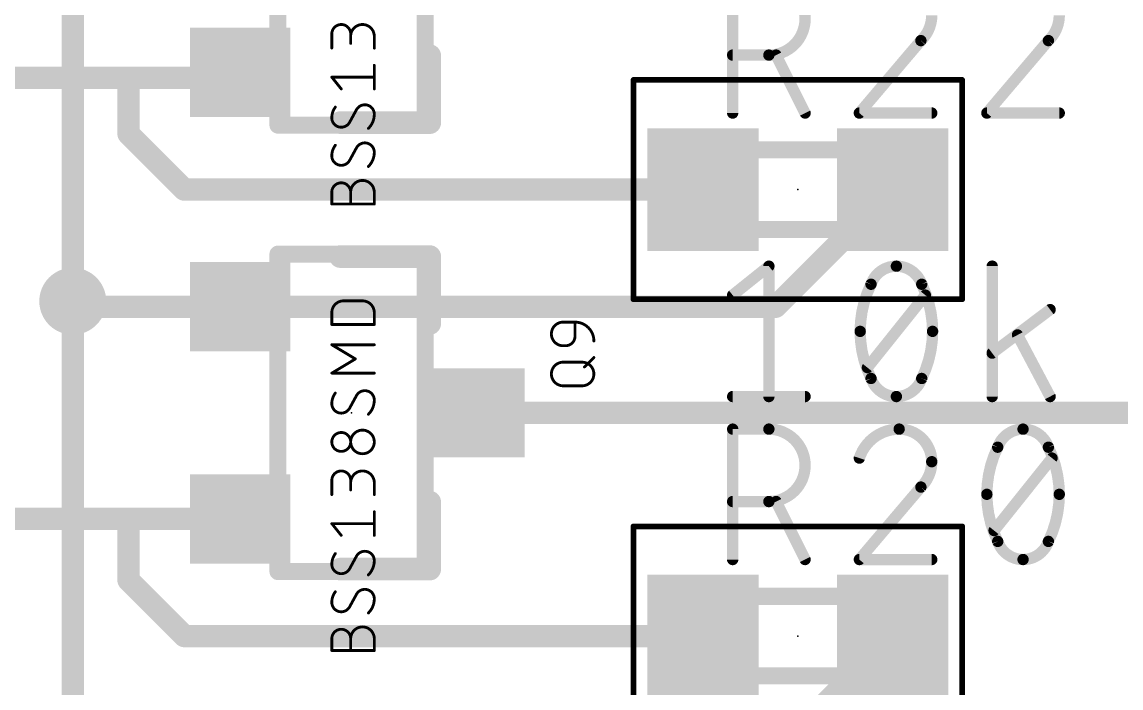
# Model space of a CAD drawing. Extents: x 0 to 132, y 0 to 57.
# Drawn here: x 41.04 to 50.9, y 11.03 to 17 of the extents above; entities that cross this region are included whole.
import ezdxf

# ---------------------------------------------------------------- set-up
doc = ezdxf.new("R2010")
doc.units = 0
for name, color, linetype in [('1', 22, 'CONTINUOUS'), ('16', 175, 'CONTINUOUS'), ('18', 82, 'CONTINUOUS'), ('21', 253, 'CONTINUOUS'), ('23', 7, 'CONTINUOUS'), ('25', 253, 'CONTINUOUS'), ('27', 253, 'CONTINUOUS'), ('39', 22, 'CONTINUOUS'), ('51', 253, 'CONTINUOUS')]:
    doc.layers.add(name, color=color, linetype=linetype)

# ---------------------------------------------------------------- blocks, each defined once
blk = doc.blocks.new('RECT')
blk.add_solid([(-0.5, -0.5), (0.5, -0.5), (-0.5, 0.5), (0.5, 0.5)])
blk = doc.blocks.new('ROUNDV')
at = {"const_width": 0.5}
blk.add_lwpolyline([(0, -0.25, 1), (0, 0.25, 1), (0, -0.25)], format="xyb", dxfattribs=at)

msp = doc.modelspace()

# ---------------------------------------------------------------- linework, layer by layer
at = {"layer": '1', "const_width": 0.2}
for points in [[(36.5, 16.5), (42, 16.5)], [(42, 16.5), (42.95, 16.5)], [(42, 16), (42, 16.5)], [(42.95, 16.5), (43, 16.55)], [(42.5, 15.5), (42, 16)], [(47.15, 15.5), (42.5, 15.5)], [(47.8, 14.45), (48.85, 15.5)], [(41.5, 14.5), (41.55, 14.45)], [(41.55, 14.45), (43, 14.45)], [(43, 14.45), (47.8, 14.45)], [(45.1, 13.5), (51.5, 13.5)], [(36.45, 12.55), (42, 12.55)], [(42, 12.55), (43, 12.55)], [(42, 12), (42, 12.55)], [(42.5, 11.5), (42, 12)], [(47.15, 11.5), (42.5, 11.5)], [(47.8, 10.45), (48.85, 11.5)]]:
    msp.add_lwpolyline(points, dxfattribs=at)
at = {"layer": '1', "const_width": 0.1}
for points in [[(42, 16.55, 1), (42, 16.45)], [(42.05, 16.5, 1), (41.95, 16.5)], [(42, 16.45, 1), (42, 16.55)], [(42.9146, 16.5354, 1), (42.9854, 16.4646)], [(42.95, 16.45, 1), (42.95, 16.55)], [(43.0354, 16.5146, 1), (42.9646, 16.5854)], [(42.0354, 16.0354, 1), (41.9646, 15.9646)], [(41.95, 16, 1), (42.05, 16)], [(42.5, 15.55, 1), (42.5, 15.45)], [(42.4646, 15.4646, 1), (42.5354, 15.5354)], [(47.15, 15.45, 1), (47.15, 15.55)], [(48.8854, 15.4646, 1), (48.8146, 15.5354)], [(41.5354, 14.5354, 1), (41.4646, 14.4646)], [(41.55, 14.5, 1), (41.55, 14.4)], [(41.5146, 14.4146, 1), (41.5854, 14.4854)], [(43, 14.5, 1), (43, 14.4)], [(43, 14.4, 1), (43, 14.5)], [(47.7646, 14.4854, 1), (47.8354, 14.4146)], [(47.8, 14.4, 1), (47.8, 14.5)], [(45.1, 13.55, 1), (45.1, 13.45)], [(42, 12.6, 1), (42, 12.5)], [(42.05, 12.55, 1), (41.95, 12.55)], [(42, 12.5, 1), (42, 12.6)], [(43, 12.5, 1), (43, 12.6)], [(42.0354, 12.0354, 1), (41.9646, 11.9646)], [(41.95, 12, 1), (42.05, 12)], [(42.5, 11.55, 1), (42.5, 11.45)], [(42.4646, 11.4646, 1), (42.5354, 11.5354)], [(47.15, 11.45, 1), (47.15, 11.55)], [(48.8854, 11.4646, 1), (48.8146, 11.5354)]]:
    msp.add_lwpolyline(points, format="xyb", dxfattribs=at)
at = {"layer": '16', "const_width": 0.2}
for points in [[(41.5, 14.5), (41.5, 18.5)], [(41.5, 10.5), (41.5, 14.5)]]:
    msp.add_lwpolyline(points, dxfattribs=at)
at = {"layer": '16', "const_width": 0.1}
for points in [[(41.55, 14.5, 1), (41.45, 14.5)], [(41.45, 14.5, 1), (41.55, 14.5)]]:
    msp.add_lwpolyline(points, format="xyb", dxfattribs=at)
at = {"layer": '21', "const_width": 0.2032}
for points in [[(44.7, 16.7), (44.7, 16.1)], [(44.7, 16.1), (43.9, 16.1)], [(44.7, 14.9), (43.9, 14.9)], [(44.7, 14.3), (44.7, 14.9)], [(44.7, 12.7), (44.7, 12.1)], [(44.7, 12.1), (43.9, 12.1)]]:
    msp.add_lwpolyline(points, dxfattribs=at)
at = {"layer": '21', "const_width": 0.1016}
for points in [[(44.7508, 16.7, 1), (44.6492, 16.7)], [(43.9, 16.1508, 1), (43.9, 16.0492)], [(44.7, 16.0492, 1), (44.7, 16.1508)], [(44.6492, 16.1, 1), (44.7508, 16.1)], [(43.9, 14.9508, 1), (43.9, 14.8492)], [(44.7508, 14.9, 1), (44.6492, 14.9)], [(44.7, 14.8492, 1), (44.7, 14.9508)], [(44.6492, 14.3, 1), (44.7508, 14.3)], [(44.7508, 12.7, 1), (44.6492, 12.7)], [(43.9, 12.1508, 1), (43.9, 12.0492)], [(44.6492, 12.1, 1), (44.7508, 12.1)], [(44.7, 12.0492, 1), (44.7, 12.1508)]]:
    msp.add_lwpolyline(points, format="xyb", dxfattribs=at)
at = {"layer": '23'}
for p in [(48, 15.5), (44, 13.5), (48, 11.5)]:
    msp.add_point(p, dxfattribs=at)
at = {"layer": '25'}
for points, const_width in [([(47.4158, 16.1858), (47.4158, 17.3542)], 0.1016), ([(49.1032, 16.8349), (48.5514, 16.1858)], 0.1016), ([(50.2462, 16.8349), (49.6944, 16.1858)], 0.1016), ([(47.7404, 16.7051), (47.4158, 16.7051)], 0.1016), ([(48.0649, 16.1858), (47.8053, 16.7051)], 0.1016), ([(48.5514, 16.1858), (49.2005, 16.1858)], 0.1016), ([(49.6944, 16.1858), (50.3435, 16.1858)], 0.1016), ([(45.8965, 14.3128), (46.0024, 14.3128)], 0.0254), ([(46.0024, 14.3128), (46.0024, 14.1858)], 0.0254), ([(45.9177, 14.1011), (45.8965, 14.1011)], 0.0254), ([(46.087, 13.9115), (46.1717, 13.9962)], 0.0254), ([(45.8965, 13.9539), (46.0659, 13.9539)], 0.0254), ([(46.0659, 13.7422), (45.8965, 13.7422)], 0.0254), ([(47.4158, 12.1858), (47.4158, 13.3542)], 0.1016), ([(47.4158, 13.3542), (47.7404, 13.3542)], 0.1016), ([(49.7593, 12.4454), (50.2786, 13.0946)], 0.1016), ([(49.1032, 12.8349), (48.5514, 12.1858)], 0.1016), ([(47.7404, 12.7051), (47.4158, 12.7051)], 0.1016), ([(48.0649, 12.1858), (47.8053, 12.7051)], 0.1016), ([(48.5514, 12.1858), (49.2005, 12.1858)], 0.1016)]:
    msp.add_lwpolyline(points, dxfattribs=dict(at, const_width=const_width))
for points, const_width in [([(47.7404, 16.7051, 1), (47.7404, 17.3542)], 0.1016), ([(49.1032, 16.8349, 0.2053), (49.2005, 17.0621)], 0.1016), ([(50.2462, 16.8349, 0.2053), (50.3435, 17.0621)], 0.1016), ([(49.0857, 16.8533, 1), (49.1207, 16.8165)], 0.0508), ([(49.1225, 16.8185, 1), (49.0838, 16.8514)], 0.0508), ([(50.2287, 16.8533, 1), (50.2637, 16.8165)], 0.0508), ([(50.2655, 16.8185, 1), (50.2268, 16.8514)], 0.0508), ([(47.4158, 16.7305, 1), (47.4158, 16.6797)], 0.0508), ([(47.7404, 16.7305, 1), (47.7404, 16.6797)], 0.0508), ([(47.7404, 16.6797, 1), (47.7404, 16.7305)], 0.0508), ([(47.828, 16.7164, 1), (47.7825, 16.6937)], 0.0508), ([(47.3904, 16.1858, 1), (47.4412, 16.1858)], 0.0508), ([(48.0422, 16.1744, 1), (48.0876, 16.1972)], 0.0508), ([(48.5514, 16.2112, 1), (48.5514, 16.1604)], 0.0508), ([(48.5321, 16.2023, 1), (48.5708, 16.1693)], 0.0508), ([(49.2005, 16.1604, 1), (49.2005, 16.2112)], 0.0508), ([(49.6944, 16.2112, 1), (49.6944, 16.1604)], 0.0508), ([(49.6751, 16.2023, 1), (49.7138, 16.1693)], 0.0508), ([(50.3435, 16.1604, 1), (50.3435, 16.2112)], 0.0508), ([(45.8965, 14.3128, 1), (45.8965, 14.1011)], 0.0254), ([(45.8965, 14.3192, 1), (45.8965, 14.3065)], 0.0127), ([(45.8965, 14.3064, 1), (45.8965, 14.3191)], 0.0127), ([(46.0024, 14.3192, 1), (46.0024, 14.3065)], 0.0127), ([(46.0087, 14.3128, 1), (45.996, 14.3128)], 0.0127), ([(46.1717, 14.1435, 0.4142), (46.0024, 14.3128)], 0.0254), ([(46.0024, 14.3065, 1), (46.0024, 14.3192)], 0.0127), ([(45.9177, 14.1011, 0.4142), (46.0024, 14.1858)], 0.0254), ([(46.0087, 14.1858, 1), (45.996, 14.1858)], 0.0127), ([(45.996, 14.1858, 1), (46.0087, 14.1858)], 0.0127), ([(45.8965, 14.1075, 1), (45.8965, 14.0948)], 0.0127), ([(45.8965, 14.0948, 1), (45.8965, 14.1075)], 0.0127), ([(45.9177, 14.1075, 1), (45.9177, 14.0948)], 0.0127), ([(45.9177, 14.0948, 1), (45.9177, 14.1075)], 0.0127), ([(46.1654, 14.1435, 1), (46.1781, 14.1435)], 0.0127), ([(46.1762, 13.9917, 1), (46.1672, 14.0007)], 0.0127), ([(45.8965, 13.9539, 1), (45.8965, 13.7422)], 0.0254), ([(45.8965, 13.9602, 1), (45.8965, 13.9475)], 0.0127), ([(45.8965, 13.9475, 1), (45.8965, 13.9602)], 0.0127), ([(46.0659, 13.7422, 1), (46.0659, 13.9539)], 0.0254), ([(46.0659, 13.9602, 1), (46.0659, 13.9475)], 0.0127), ([(46.0659, 13.9475, 1), (46.0659, 13.9602)], 0.0127), ([(46.0825, 13.916, 1), (46.0915, 13.907)], 0.0127), ([(45.8965, 13.7485, 1), (45.8965, 13.7358)], 0.0127), ([(45.8965, 13.7358, 1), (45.8965, 13.7485)], 0.0127), ([(46.0659, 13.7485, 1), (46.0659, 13.7358)], 0.0127), ([(46.0659, 13.7358, 1), (46.0659, 13.7485)], 0.0127), ([(47.4412, 13.3542, 1), (47.3904, 13.3542)], 0.0508), ([(47.4158, 13.3796, 1), (47.4158, 13.3288)], 0.0508), ([(47.7404, 12.7051, 1), (47.7404, 13.3542)], 0.1016), ([(47.7404, 13.3796, 1), (47.7404, 13.3288)], 0.0508), ([(47.7404, 13.3288, 1), (47.7404, 13.3796)], 0.0508), ([(48.9084, 13.3542, 0.3252), (48.5514, 13.0946)], 0.1016), ([(49.2005, 13.0621, 0.4142), (48.9084, 13.3542)], 0.1016), ([(48.9084, 13.3796, 1), (48.9084, 13.3288)], 0.0508), ([(48.9084, 13.3288, 1), (48.9084, 13.3796)], 0.0508), ([(50.019, 13.3542, 0.3205), (49.7918, 13.1919)], 0.1016), ([(50.2462, 13.1919, 0.3205), (50.019, 13.3542)], 0.1016), ([(50.019, 13.3796, 1), (50.019, 13.3288)], 0.0508), ([(50.019, 13.3288, 1), (50.019, 13.3796)], 0.0508), ([(49.7918, 13.1919, 0.1139), (49.6944, 12.77)], 0.1016), ([(49.7678, 13.2002, 1), (49.8158, 13.1837)], 0.0508), ([(49.8146, 13.1808, 1), (49.769, 13.2031)], 0.0508), ([(50.269, 13.2031, 1), (50.2233, 13.1808)], 0.0508), ([(50.3435, 12.77, 0.1139), (50.2462, 13.1919)], 0.1016), ([(50.2221, 13.1837, 1), (50.2702, 13.2002)], 0.0508), ([(48.5273, 13.1024, 1), (48.5756, 13.0867)], 0.0508), ([(49.1032, 12.8349, 0.2053), (49.2005, 13.0621)], 0.1016), ([(49.2259, 13.0621, 1), (49.1751, 13.0621)], 0.0508), ([(50.2985, 13.0787, 1), (50.2588, 13.1104)], 0.0508), ([(49.1751, 13.0621, 1), (49.2259, 13.0621)], 0.0508), ([(49.0857, 12.8533, 1), (49.1207, 12.8165)], 0.0508), ([(49.1225, 12.8185, 1), (49.0838, 12.8514)], 0.0508), ([(49.6944, 12.77, 0.1139), (49.7918, 12.3481)], 0.1016), ([(49.7198, 12.77, 1), (49.669, 12.77)], 0.0508), ([(50.2462, 12.3481, 0.1139), (50.3435, 12.77)], 0.1016), ([(50.3689, 12.77, 1), (50.3181, 12.77)], 0.0508), ([(47.4158, 12.7305, 1), (47.4158, 12.6797)], 0.0508), ([(47.7404, 12.7305, 1), (47.7404, 12.6797)], 0.0508), ([(47.7404, 12.6797, 1), (47.7404, 12.7305)], 0.0508), ([(47.828, 12.7164, 1), (47.7825, 12.6937)], 0.0508), ([(49.669, 12.77, 1), (49.7198, 12.77)], 0.0508), ([(50.3181, 12.77, 1), (50.3689, 12.77)], 0.0508), ([(49.7395, 12.4613, 1), (49.7792, 12.4296)], 0.0508), ([(49.7918, 12.3481, 0.3205), (50.019, 12.1858)], 0.1016), ([(49.8158, 12.3563, 1), (49.7678, 12.3398)], 0.0508), ([(49.769, 12.3369, 1), (49.8146, 12.3592)], 0.0508), ([(50.019, 12.1858, 0.3205), (50.2462, 12.3481)], 0.1016), ([(50.2233, 12.3592, 1), (50.269, 12.3369)], 0.0508), ([(50.2702, 12.3398, 1), (50.2221, 12.3563)], 0.0508), ([(48.0422, 12.1744, 1), (48.0876, 12.1972)], 0.0508), ([(48.5514, 12.2112, 1), (48.5514, 12.1604)], 0.0508), ([(48.5321, 12.2023, 1), (48.5708, 12.1693)], 0.0508), ([(49.2005, 12.1604, 1), (49.2005, 12.2112)], 0.0508), ([(50.019, 12.2112, 1), (50.019, 12.1604)], 0.0508), ([(50.019, 12.1604, 1), (50.019, 12.2112)], 0.0508), ([(47.3904, 12.1858, 1), (47.4412, 12.1858)], 0.0508)]:
    msp.add_lwpolyline(points, format="xyb", dxfattribs=dict(at, const_width=const_width))
at = {"layer": '27'}
for points, const_width in [([(43.9915, 16.8946, 1), (43.8222, 16.8946)], 0.0254), ([(44.2032, 16.8735, 1), (43.9915, 16.8735)], 0.0254), ([(43.8285, 16.8946, 1), (43.8159, 16.8946)], 0.0127), ([(43.8159, 16.8946, 1), (43.8285, 16.8946)], 0.0127), ([(43.9979, 16.8946, 1), (43.9852, 16.8946)], 0.0127), ([(43.9852, 16.8946, 1), (43.9979, 16.8946)], 0.0127), ([(43.9852, 16.8735, 1), (43.9979, 16.8735)], 0.0127), ([(44.2096, 16.8735, 1), (44.1969, 16.8735)], 0.0127), ([(44.1969, 16.8735, 1), (44.2096, 16.8735)], 0.0127), ([(43.8159, 16.7676, 1), (43.8285, 16.7676)], 0.0127), ([(43.9852, 16.81, 1), (43.9979, 16.81)], 0.0127), ([(44.1969, 16.7676, 1), (44.2096, 16.7676)], 0.0127), ([(44.2096, 16.6135, 1), (44.1969, 16.6135)], 0.0127), ([(43.8272, 16.5117, 1), (43.8172, 16.5037)], 0.0127), ([(43.8222, 16.5141, 1), (43.8222, 16.5014)], 0.0127), ([(44.2032, 16.5014, 1), (44.2032, 16.5141)], 0.0127), ([(43.9019, 16.3979, 1), (43.9118, 16.4058)], 0.0127), ([(44.1969, 16.4019, 1), (44.2096, 16.4019)], 0.0127), ([(44.1185, 16.26, 0.2656), (44.0445, 16.2176)], 0.0254), ([(44.2032, 16.1753, 0.4142), (44.1185, 16.26)], 0.0254), ([(44.1185, 16.2663, 1), (44.1185, 16.2536)], 0.0127), ([(44.1185, 16.2536, 1), (44.1185, 16.2663)], 0.0127), ([(43.854, 16.2388, 0.1623), (43.8222, 16.1436)], 0.0254), ([(43.859, 16.235, 1), (43.8489, 16.2426)], 0.0127), ([(44.039, 16.2209, 1), (44.0499, 16.2144)], 0.0127), ([(44.05, 16.2146, 1), (44.0389, 16.2207)], 0.0127), ([(44.1503, 16.0483, 0.2), (44.2032, 16.1753)], 0.0254), ([(44.2095, 16.1753, 1), (44.1969, 16.1753)], 0.0127), ([(44.1969, 16.1753, 1), (44.2096, 16.1753)], 0.0127), ([(43.8222, 16.1436, 0.4142), (43.9069, 16.0589)], 0.0254), ([(43.8285, 16.1436, 1), (43.8159, 16.1436)], 0.0127), ([(43.8159, 16.1436, 1), (43.8285, 16.1436)], 0.0127), ([(43.9069, 16.0589, 0.2656), (43.9809, 16.1012)], 0.0254), ([(43.9069, 16.0652, 1), (43.9069, 16.0525)], 0.0127), ([(43.9069, 16.0525, 1), (43.9069, 16.0652)], 0.0127), ([(43.9754, 16.1043, 1), (43.9865, 16.0982)], 0.0127), ([(43.9864, 16.098, 1), (43.9755, 16.1045)], 0.0127), ([(44.1458, 16.0528, 1), (44.1548, 16.0438)], 0.0127), ([(43.854, 15.8974, 0.1623), (43.8222, 15.8022)], 0.0254), ([(43.859, 15.8936, 1), (43.8489, 15.9013)], 0.0127), ([(44.1185, 15.9186, 0.2656), (44.0445, 15.8763)], 0.0254), ([(44.039, 15.8795, 1), (44.0499, 15.8731)], 0.0127), ([(44.05, 15.8732, 1), (44.0389, 15.8793)], 0.0127), ([(44.1185, 15.925, 1), (44.1185, 15.9123)], 0.0127), ([(44.2032, 15.8339, 0.4142), (44.1185, 15.9186)], 0.0254), ([(44.1185, 15.9123, 1), (44.1185, 15.925)], 0.0127), ([(43.8222, 15.8022, 0.4142), (43.9069, 15.7175)], 0.0254), ([(43.8285, 15.8022, 1), (43.8159, 15.8022)], 0.0127), ([(43.8159, 15.8022, 1), (43.8285, 15.8022)], 0.0127), ([(43.9069, 15.7175, 0.2656), (43.9809, 15.7599)], 0.0254), ([(43.9754, 15.7629, 1), (43.9865, 15.7568)], 0.0127), ([(43.9864, 15.7566, 1), (43.9755, 15.7631)], 0.0127), ([(44.1503, 15.7069, 0.2), (44.2032, 15.8339)], 0.0254), ([(44.2095, 15.8339, 1), (44.1969, 15.8339)], 0.0127), ([(44.1969, 15.8339, 1), (44.2096, 15.8339)], 0.0127), ([(43.9069, 15.7239, 1), (43.9069, 15.7112)], 0.0127), ([(43.9069, 15.7112, 1), (43.9069, 15.7239)], 0.0127), ([(44.1458, 15.7115, 1), (44.1548, 15.7024)], 0.0127), ([(43.9915, 15.4762, 1), (43.8222, 15.4762)], 0.0254), ([(44.2032, 15.4762, 1), (43.9915, 15.4762)], 0.0254), ([(43.8285, 15.4762, 1), (43.8159, 15.4762)], 0.0127), ([(43.8159, 15.4762, 1), (43.8285, 15.4762)], 0.0127), ([(43.9979, 15.4762, 1), (43.9852, 15.4762)], 0.0127), ([(43.9852, 15.4762, 1), (43.9979, 15.4762)], 0.0127), ([(43.9852, 15.4762, 1), (43.9979, 15.4762)], 0.0127), ([(44.1968, 15.4762, 1), (44.2095, 15.4762)], 0.0127), ([(44.2096, 15.4762, 1), (44.1969, 15.4762)], 0.0127), ([(43.8222, 15.3767, 1), (43.8222, 15.364)], 0.0127), ([(43.8159, 15.3704, 1), (43.8285, 15.3704)], 0.0127), ([(43.9852, 15.3704, 1), (43.9979, 15.3704)], 0.0127), ([(44.1969, 15.3704, 1), (44.2096, 15.3704)], 0.0127), ([(44.2032, 15.364, 1), (44.2032, 15.3767)], 0.0127), ([(47.7658, 14.8142, 1), (47.715, 14.8142)], 0.0508), ([(47.7562, 14.7944, 1), (47.7245, 14.834)], 0.0508), ([(48.8834, 14.8142, 0.3205), (48.6562, 14.6519)], 0.1016), ([(48.8833, 14.8396, 1), (48.8834, 14.7888)], 0.0508), ([(49.1105, 14.6519, 0.3205), (48.8834, 14.8142)], 0.1016), ([(48.8833, 14.7888, 1), (48.8834, 14.8396)], 0.0508), ([(49.7676, 14.8142, 1), (49.7168, 14.8142)], 0.0508), ([(48.6562, 14.6519, 0.1139), (48.5588, 14.23)], 0.1016), ([(48.6321, 14.6602, 1), (48.6802, 14.6437)], 0.0508), ([(48.679, 14.6408, 1), (48.6333, 14.6631)], 0.0508), ([(49.1334, 14.6631, 1), (49.0877, 14.6408)], 0.0508), ([(49.2079, 14.23, 0.1139), (49.1105, 14.6519)], 0.1016), ([(49.0865, 14.6437, 1), (49.1346, 14.6602)], 0.0508), ([(47.3999, 14.5744, 1), (47.4317, 14.5347)], 0.0508), ([(49.1628, 14.5387, 1), (49.1232, 14.5704)], 0.0508), ([(43.928, 14.5033, 0.4142), (43.8222, 14.3975)], 0.0254), ([(43.928, 14.5097, 1), (43.928, 14.497)], 0.0127), ([(43.928, 14.4969, 1), (43.928, 14.5096)], 0.0127), ([(44.0974, 14.5097, 1), (44.0974, 14.497)], 0.0127), ([(44.2032, 14.3975, 0.4142), (44.0974, 14.5033)], 0.0254), ([(44.0974, 14.497, 1), (44.0974, 14.5097)], 0.0127), ([(43.8285, 14.3975, 1), (43.8159, 14.3975)], 0.0127), ([(43.8159, 14.3975, 1), (43.8285, 14.3975)], 0.0127), ([(44.2096, 14.3975, 1), (44.1969, 14.3975)], 0.0127), ([(44.1969, 14.3975, 1), (44.2096, 14.3975)], 0.0127), ([(50.2767, 14.4044, 1), (50.2462, 14.4451)], 0.0508), ([(43.8222, 14.298, 1), (43.8222, 14.2853)], 0.0127), ([(43.8159, 14.2916, 1), (43.8285, 14.2916)], 0.0127), ([(44.1969, 14.2916, 1), (44.2096, 14.2916)], 0.0127), ([(44.2032, 14.2853, 1), (44.2032, 14.298)], 0.0127), ([(48.5588, 14.23, 0.1139), (48.6562, 13.8081)], 0.1016), ([(48.5842, 14.23, 1), (48.5334, 14.23)], 0.0508), ([(48.5334, 14.23, 1), (48.5842, 14.23)], 0.0508), ([(49.1105, 13.8081, 0.1139), (49.2079, 14.23)], 0.1016), ([(49.2333, 14.23, 1), (49.1825, 14.23)], 0.0508), ([(49.1825, 14.23, 1), (49.2333, 14.23)], 0.0508), ([(49.9918, 14.2094, 1), (49.9469, 14.1857)], 0.0508), ([(43.8255, 14.1154, 1), (43.8189, 14.1045)], 0.0127), ([(43.8222, 14.1163, 1), (43.8222, 14.1036)], 0.0127), ([(44.2032, 14.1036, 1), (44.2032, 14.1163)], 0.0127), ([(44.0371, 13.9775, 1), (44.0306, 13.9884)], 0.0127), ([(44.0306, 13.9775, 1), (44.0371, 13.9884)], 0.0127), ([(49.7269, 14.0556, 1), (49.7574, 14.0149)], 0.0508), ([(48.6039, 13.9213, 1), (48.6435, 13.8896)], 0.0508), ([(43.8222, 13.8623, 1), (43.8222, 13.8496)], 0.0127), ([(43.8189, 13.8614, 1), (43.8255, 13.8505)], 0.0127), ([(44.2032, 13.8496, 1), (44.2032, 13.8623)], 0.0127), ([(48.6802, 13.8163, 1), (48.6321, 13.7998)], 0.0508), ([(48.6562, 13.8081, 0.3205), (48.8834, 13.6458)], 0.1016), ([(48.6333, 13.7969, 1), (48.679, 13.8192)], 0.0508), ([(48.8834, 13.6458, 0.3205), (49.1105, 13.8081)], 0.1016), ([(49.0877, 13.8192, 1), (49.1334, 13.7969)], 0.0508), ([(49.1346, 13.7998, 1), (49.0865, 13.8163)], 0.0508), ([(44.1185, 13.6986, 0.2656), (44.0445, 13.6563)], 0.0254), ([(44.1185, 13.705, 1), (44.1185, 13.6923)], 0.0127), ([(44.2032, 13.614, 0.4142), (44.1185, 13.6986)], 0.0254), ([(44.1185, 13.6923, 1), (44.1185, 13.705)], 0.0127), ([(47.4158, 13.6712, 1), (47.4158, 13.6204)], 0.0508), ([(48.0649, 13.6204, 1), (48.0649, 13.6712)], 0.0508), ([(48.8833, 13.6712, 1), (48.8834, 13.6204)], 0.0508), ([(48.8833, 13.6204, 1), (48.8834, 13.6712)], 0.0508), ([(43.854, 13.6775, 0.1623), (43.8222, 13.5822)], 0.0254), ([(43.859, 13.6737, 1), (43.8489, 13.6813)], 0.0127), ([(44.039, 13.6595, 1), (44.0499, 13.6531)], 0.0127), ([(44.05, 13.6533, 1), (44.0389, 13.6593)], 0.0127), ([(44.1503, 13.487, 0.2), (44.2032, 13.614)], 0.0254), ([(44.2095, 13.614, 1), (44.1969, 13.614)], 0.0127), ([(44.1969, 13.614, 1), (44.2096, 13.614)], 0.0127), ([(47.715, 13.6458, 1), (47.7658, 13.6458)], 0.0508), ([(49.7168, 13.6458, 1), (49.7676, 13.6458)], 0.0508), ([(50.239, 13.6339, 1), (50.2839, 13.6577)], 0.0508), ([(43.8222, 13.5822, 0.4142), (43.9069, 13.4975)], 0.0254), ([(43.8285, 13.5822, 1), (43.8159, 13.5822)], 0.0127), ([(43.8159, 13.5822, 1), (43.8285, 13.5822)], 0.0127), ([(43.9069, 13.4975, 0.2656), (43.9809, 13.5399)], 0.0254), ([(43.9069, 13.5039, 1), (43.9069, 13.4912)], 0.0127), ([(43.9069, 13.4912, 1), (43.9069, 13.5039)], 0.0127), ([(43.9754, 13.5429, 1), (43.9865, 13.5368)], 0.0127), ([(43.9864, 13.5367, 1), (43.9755, 13.5431)], 0.0127), ([(44.1458, 13.4915, 1), (44.1548, 13.4825)], 0.0127), ([(43.9069, 13.3239, 1), (43.9069, 13.1546)], 0.0254), ([(43.9069, 13.1546, 1), (43.9069, 13.3239)], 0.0254), ([(43.9069, 13.3302, 1), (43.9069, 13.3176)], 0.0127), ([(43.9069, 13.3175, 1), (43.9069, 13.3302)], 0.0127), ([(44.0974, 13.3451, 1), (44.0974, 13.1334)], 0.0254), ([(44.0974, 13.1334, 1), (44.0974, 13.3451)], 0.0254), ([(44.0974, 13.3514, 1), (44.0974, 13.3387)], 0.0127), ([(44.0974, 13.3387, 1), (44.0974, 13.3514)], 0.0127), ([(43.9069, 13.1609, 1), (43.9069, 13.1482)], 0.0127), ([(43.9069, 13.1482, 1), (43.9069, 13.1609)], 0.0127), ([(44.0974, 13.1397, 1), (44.0974, 13.127)], 0.0127), ([(44.0974, 13.1271, 1), (44.0974, 13.1397)], 0.0127), ([(43.9915, 12.8946, 1), (43.8222, 12.8946)], 0.0254), ([(43.8285, 12.8946, 1), (43.8159, 12.8946)], 0.0127), ([(44.2032, 12.8735, 1), (43.9915, 12.8735)], 0.0254), ([(43.9979, 12.8946, 1), (43.9852, 12.8946)], 0.0127), ([(43.8159, 12.8946, 1), (43.8285, 12.8946)], 0.0127), ([(43.9852, 12.8946, 1), (43.9979, 12.8946)], 0.0127), ([(43.9852, 12.8735, 1), (43.9979, 12.8735)], 0.0127), ([(43.9852, 12.81, 1), (43.9979, 12.81)], 0.0127), ([(44.2096, 12.8735, 1), (44.1969, 12.8735)], 0.0127), ([(44.1969, 12.8735, 1), (44.2096, 12.8735)], 0.0127), ([(43.8159, 12.7676, 1), (43.8285, 12.7676)], 0.0127), ([(44.1969, 12.7676, 1), (44.2096, 12.7676)], 0.0127), ([(44.2096, 12.6135, 1), (44.1969, 12.6135)], 0.0127), ([(43.8272, 12.5117, 1), (43.8172, 12.5037)], 0.0127), ([(43.8222, 12.5141, 1), (43.8222, 12.5014)], 0.0127), ([(44.2032, 12.5014, 1), (44.2032, 12.5141)], 0.0127), ([(43.9019, 12.3979, 1), (43.9118, 12.4058)], 0.0127), ([(44.1969, 12.4019, 1), (44.2096, 12.4019)], 0.0127), ([(43.854, 12.2388, 0.1623), (43.8222, 12.1436)], 0.0254), ([(43.859, 12.235, 1), (43.8489, 12.2426)], 0.0127), ([(44.1185, 12.26, 0.2656), (44.0445, 12.2176)], 0.0254), ([(44.039, 12.2209, 1), (44.0499, 12.2144)], 0.0127), ([(44.05, 12.2146, 1), (44.0389, 12.2207)], 0.0127), ([(44.2032, 12.1753, 0.4142), (44.1185, 12.26)], 0.0254), ([(44.1185, 12.2663, 1), (44.1185, 12.2536)], 0.0127), ([(44.1185, 12.2536, 1), (44.1185, 12.2663)], 0.0127), ([(43.8222, 12.1436, 0.4142), (43.9069, 12.0589)], 0.0254), ([(43.8285, 12.1436, 1), (43.8159, 12.1436)], 0.0127), ([(43.8159, 12.1436, 1), (43.8285, 12.1436)], 0.0127), ([(44.1503, 12.0483, 0.2), (44.2032, 12.1753)], 0.0254), ([(44.2095, 12.1753, 1), (44.1969, 12.1753)], 0.0127), ([(44.1969, 12.1753, 1), (44.2096, 12.1753)], 0.0127), ([(43.9069, 12.0589, 0.2656), (43.9809, 12.1012)], 0.0254), ([(43.9069, 12.0652, 1), (43.9069, 12.0525)], 0.0127), ([(43.9069, 12.0525, 1), (43.9069, 12.0652)], 0.0127), ([(43.9754, 12.1043, 1), (43.9865, 12.0982)], 0.0127), ([(43.9864, 12.098, 1), (43.9755, 12.1045)], 0.0127), ([(44.1458, 12.0528, 1), (44.1548, 12.0438)], 0.0127), ([(44.1185, 11.9186, 0.2656), (44.0445, 11.8763)], 0.0254), ([(44.1185, 11.925, 1), (44.1185, 11.9123)], 0.0127), ([(44.2032, 11.8339, 0.4142), (44.1185, 11.9186)], 0.0254), ([(44.1185, 11.9123, 1), (44.1185, 11.925)], 0.0127), ([(43.854, 11.8974, 0.1623), (43.8222, 11.8022)], 0.0254), ([(43.859, 11.8936, 1), (43.8489, 11.9013)], 0.0127), ([(44.039, 11.8795, 1), (44.0499, 11.8731)], 0.0127), ([(44.05, 11.8732, 1), (44.0389, 11.8793)], 0.0127), ([(44.1503, 11.7069, 0.2), (44.2032, 11.8339)], 0.0254), ([(44.2095, 11.8339, 1), (44.1969, 11.8339)], 0.0127), ([(44.1969, 11.8339, 1), (44.2096, 11.8339)], 0.0127), ([(43.8222, 11.8022, 0.4142), (43.9069, 11.7175)], 0.0254), ([(43.8285, 11.8022, 1), (43.8159, 11.8022)], 0.0127), ([(43.8159, 11.8022, 1), (43.8285, 11.8022)], 0.0127), ([(43.9069, 11.7175, 0.2656), (43.9809, 11.7599)], 0.0254), ([(43.9069, 11.7239, 1), (43.9069, 11.7112)], 0.0127), ([(43.9069, 11.7112, 1), (43.9069, 11.7239)], 0.0127), ([(43.9754, 11.7629, 1), (43.9865, 11.7568)], 0.0127), ([(43.9864, 11.7566, 1), (43.9755, 11.7631)], 0.0127), ([(44.1458, 11.7115, 1), (44.1548, 11.7024)], 0.0127), ([(43.9915, 11.4762, 1), (43.8222, 11.4762)], 0.0254), ([(44.2032, 11.4762, 1), (43.9915, 11.4762)], 0.0254), ([(43.8285, 11.4762, 1), (43.8159, 11.4762)], 0.0127), ([(43.8159, 11.4762, 1), (43.8285, 11.4762)], 0.0127), ([(43.9979, 11.4762, 1), (43.9852, 11.4762)], 0.0127), ([(43.9852, 11.4762, 1), (43.9979, 11.4762)], 0.0127), ([(43.9852, 11.4762, 1), (43.9979, 11.4762)], 0.0127), ([(44.1968, 11.4762, 1), (44.2095, 11.4762)], 0.0127), ([(44.2096, 11.4762, 1), (44.1969, 11.4762)], 0.0127), ([(43.8222, 11.3767, 1), (43.8222, 11.364)], 0.0127), ([(43.8159, 11.3704, 1), (43.8285, 11.3704)], 0.0127), ([(43.9852, 11.3704, 1), (43.9979, 11.3704)], 0.0127), ([(44.1969, 11.3704, 1), (44.2096, 11.3704)], 0.0127), ([(44.2032, 11.364, 1), (44.2032, 11.3767)], 0.0127)]:
    msp.add_lwpolyline(points, format="xyb", dxfattribs=dict(at, const_width=const_width))
for points, const_width in [([(43.8222, 16.7676), (43.8222, 16.8946)], 0.0254), ([(43.9915, 16.8946), (43.9915, 16.81)], 0.0254), ([(44.2032, 16.7676), (44.2032, 16.8735)], 0.0254), ([(44.2032, 16.4019), (44.2032, 16.6135)], 0.0254), ([(43.9069, 16.4019), (43.8222, 16.5077)], 0.0254), ([(43.8222, 16.5077), (44.2032, 16.5077)], 0.0254), ([(44.0445, 16.2176), (43.9809, 16.1012)], 0.0254), ([(44.0445, 15.8763), (43.9809, 15.7599)], 0.0254), ([(43.8222, 15.3704), (43.8222, 15.4762)], 0.0254), ([(43.9915, 15.3704), (43.9915, 15.4762)], 0.0254), ([(44.2032, 15.4762), (44.2032, 15.3704)], 0.0254), ([(44.2032, 15.3704), (43.8222, 15.3704)], 0.0254), ([(47.4158, 14.5546), (47.7404, 14.8142)], 0.1016), ([(47.7404, 14.8142), (47.7404, 13.6458)], 0.1016), ([(49.7422, 13.6458), (49.7422, 14.8142)], 0.1016), ([(48.6237, 13.9054), (49.143, 14.5546)], 0.1016), ([(43.928, 14.5033), (44.0974, 14.5033)], 0.0254), ([(43.8222, 14.2916), (43.8222, 14.3975)], 0.0254), ([(44.2032, 14.3975), (44.2032, 14.2916)], 0.0254), ([(50.2614, 14.4247), (49.7422, 14.0353)], 0.1016), ([(44.2032, 14.2916), (43.8222, 14.2916)], 0.0254), ([(50.2614, 13.6458), (49.9693, 14.1975)], 0.1016), ([(44.0339, 13.9829), (43.8222, 14.1099)], 0.0254), ([(43.8222, 14.1099), (44.2032, 14.1099)], 0.0254), ([(43.8222, 13.8559), (44.0339, 13.9829)], 0.0254), ([(44.2032, 13.8559), (43.8222, 13.8559)], 0.0254), ([(47.4158, 13.6458), (48.0649, 13.6458)], 0.1016), ([(44.0445, 13.6563), (43.9809, 13.5399)], 0.0254), ([(43.8222, 12.7676), (43.8222, 12.8946)], 0.0254), ([(43.9915, 12.8946), (43.9915, 12.81)], 0.0254), ([(44.2032, 12.7676), (44.2032, 12.8735)], 0.0254), ([(44.2032, 12.4019), (44.2032, 12.6135)], 0.0254), ([(43.9069, 12.4019), (43.8222, 12.5077)], 0.0254), ([(43.8222, 12.5077), (44.2032, 12.5077)], 0.0254), ([(44.0445, 12.2176), (43.9809, 12.1012)], 0.0254), ([(44.0445, 11.8763), (43.9809, 11.7599)], 0.0254), ([(43.8222, 11.3704), (43.8222, 11.4762)], 0.0254), ([(43.9915, 11.3704), (43.9915, 11.4762)], 0.0254), ([(44.2032, 11.4762), (44.2032, 11.3704)], 0.0254), ([(44.2032, 11.3704), (43.8222, 11.3704)], 0.0254)]:
    msp.add_lwpolyline(points, dxfattribs=dict(at, const_width=const_width))
at = {"layer": '39', "const_width": 0.0508}
for points in [[(46.527, 16.483), (49.473, 16.483)], [(46.527, 14.517), (46.527, 16.483)], [(49.473, 16.483), (49.473, 14.517)], [(49.473, 14.517), (46.527, 14.517)], [(46.527, 12.483), (49.473, 12.483)], [(46.527, 10.517), (46.527, 12.483)], [(49.473, 12.483), (49.473, 10.517)]]:
    msp.add_lwpolyline(points, dxfattribs=at)
at = {"layer": '39', "const_width": 0.0254}
for points in [[(46.527, 16.4957, 1), (46.527, 16.4703)], [(46.5397, 16.483, 1), (46.5143, 16.483)], [(49.4857, 16.483, 1), (49.4603, 16.483)], [(49.473, 16.4703, 1), (49.473, 16.4957)], [(46.527, 14.5297, 1), (46.527, 14.5043)], [(46.5143, 14.517, 1), (46.5397, 14.517)], [(49.4603, 14.517, 1), (49.4857, 14.517)], [(49.473, 14.5043, 1), (49.473, 14.5297)], [(46.527, 12.4957, 1), (46.527, 12.4703)], [(46.5397, 12.483, 1), (46.5143, 12.483)], [(49.4857, 12.483, 1), (49.4603, 12.483)], [(49.473, 12.4703, 1), (49.473, 12.4957)]]:
    msp.add_lwpolyline(points, format="xyb", dxfattribs=at)
at = {"layer": '51', "const_width": 0.1524}
for points in [[(43.3396, 16.0776), (43.3396, 18.9224)], [(44.6604, 18.9224), (44.6604, 16.0776)], [(44.6604, 16.0776), (43.3396, 16.0776)], [(48.432, 15.856), (47.568, 15.856)], [(47.568, 15.144), (48.432, 15.144)], [(43.3396, 12.0776), (43.3396, 14.9224)], [(43.3396, 14.9224), (44.6604, 14.9224)], [(44.6604, 14.9224), (44.6604, 12.0776)], [(44.6604, 12.0776), (43.3396, 12.0776)], [(48.432, 11.856), (47.568, 11.856)], [(47.568, 11.144), (48.432, 11.144)]]:
    msp.add_lwpolyline(points, dxfattribs=at)
at = {"layer": '51', "const_width": 0.0762}
for points in [[(43.3396, 16.1157, 1), (43.3396, 16.0395)], [(43.3015, 16.0776, 1), (43.3777, 16.0776)], [(44.6223, 16.0776, 1), (44.6985, 16.0776)], [(44.6604, 16.0395, 1), (44.6604, 16.1157)], [(47.568, 15.8941, 1), (47.568, 15.8179)], [(48.432, 15.8179, 1), (48.432, 15.8941)], [(47.568, 15.1821, 1), (47.568, 15.1059)], [(48.432, 15.1059, 1), (48.432, 15.1821)], [(43.3777, 14.9224, 1), (43.3015, 14.9224)], [(43.3396, 14.9605, 1), (43.3396, 14.8843)], [(44.6985, 14.9224, 1), (44.6223, 14.9224)], [(44.6604, 14.8843, 1), (44.6604, 14.9605)], [(43.3396, 12.1157, 1), (43.3396, 12.0395)], [(44.6604, 12.0395, 1), (44.6604, 12.1157)], [(43.3015, 12.0776, 1), (43.3777, 12.0776)], [(44.6223, 12.0776, 1), (44.6985, 12.0776)], [(47.568, 11.8941, 1), (47.568, 11.8179)], [(48.432, 11.8179, 1), (48.432, 11.8941)], [(47.568, 11.1821, 1), (47.568, 11.1059)], [(48.432, 11.1059, 1), (48.432, 11.1821)]]:
    msp.add_lwpolyline(points, format="xyb", dxfattribs=at)

# ---------------------------------------------------------------- block references
at = {"layer": '1', "xscale": 0.8, "yscale": 0.9, "rotation": 270}
for p in [(43, 16.55), (43, 14.45), (45.1, 13.5), (43, 12.55)]:
    msp.add_blockref('RECT', p, dxfattribs=at)
at = {"layer": '1', "yscale": 1.1}
for p in [(47.15, 15.5), (48.85, 15.5), (47.15, 11.5), (48.85, 11.5)]:
    msp.add_blockref('RECT', p, dxfattribs=at)
at = {"layer": '18', "xscale": 0.6, "yscale": 0.6}
msp.add_blockref('ROUNDV', (41.5, 14.5), dxfattribs=at)
msp.add_blockref('ROUNDV', (41.5, 14.5), dxfattribs=at)
at = {"layer": '51', "xscale": 0.4064, "yscale": 0.8636}
for p in [(47.365, 15.5), (48.635, 15.5), (47.365, 11.5), (48.635, 11.5)]:
    msp.add_blockref('RECT', p, dxfattribs=at)

doc.saveas('drawing.dxf')
